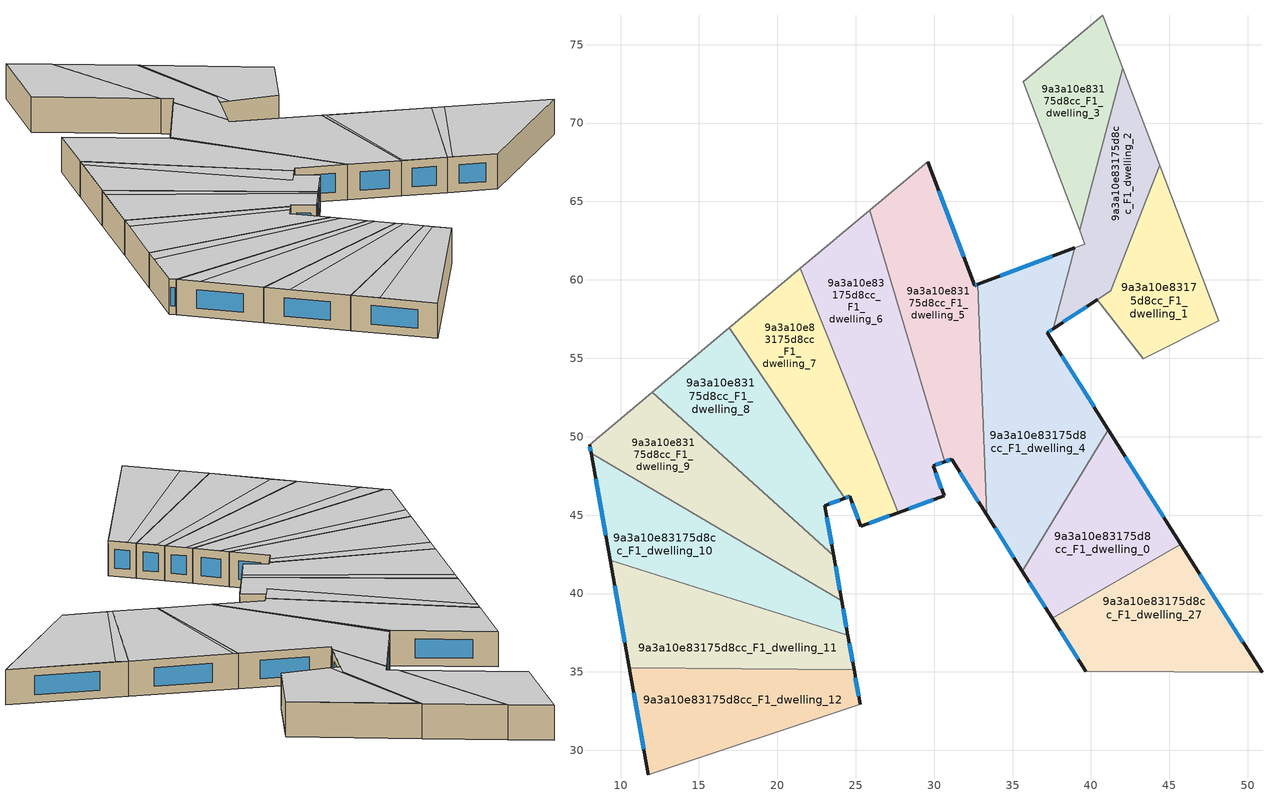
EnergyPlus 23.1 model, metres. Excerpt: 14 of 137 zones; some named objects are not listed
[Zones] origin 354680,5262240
9a3a10e83175d8cc_F1_dwelling_0
 floor to 9a3a10e83175d8cc_F0_dwelling_0 (EU_floor_Construction): 41.12,50.45 45.74,43.15 37.54,38.41 35.62,41.44 z3
 wall outside (EU_wall_Construction): 35.62,41.44 37.54,38.41 / 45.74,43.15 41.12,50.45 z3:6
 wall to 9a3a10e83175d8cc_F1_dwelling_4 (EU_wall_Construction): 41.12,50.45 35.62,41.44 z3:6
 wall to 9a3a10e83175d8cc_F1_dwelling_27 (EU_wall_Construction): 37.54,38.41 45.74,43.15 z3:6
 window (EU_Window_Construction): 36.07,40.73 37.09,39.12 / 44.65,44.86 42.2,48.73 z3.7:5.3
 ceiling to 9a3a10e83175d8cc_F2_dwelling_24 (EU_floor_Construction): 45.74,43.15 41.3,50.16 35.7,41.32 37.54,38.41 z6
 ceiling to 9a3a10e83175d8cc_F2_dwelling_1 (EU_floor_Construction): 35.7,41.32 41.3,50.16 41.12,50.45 35.62,41.44 z6
9a3a10e83175d8cc_F1_dwelling_1
 floor to 9a3a10e83175d8cc_F0_dwelling_1 (EU_floor_Construction): 44.4,67.3 48.16,57.39 43.33,54.98 40.39,58.73 41.25,59.29 z3
 wall adiabatic (EU_wall_Construction): 40.39,58.73 43.33,54.98 48.16,57.39 44.4,67.3 41.25,59.29 z3:6
 wall to 9a3a10e83175d8cc_F1_dwelling_2 (EU_wall_Construction): 41.25,59.29 40.39,58.73 z3:6
 ceiling to 9a3a10e83175d8cc_F2_dwelling_25 (EU_floor_Construction): 48.16,57.39 44.49,67.07 40.9,58.07 43.33,54.98 z6
 ceiling to 9a3a10e83175d8cc_F2_dwelling_26 (EU_floor_Construction): 41.25,59.29 40.39,58.73 40.9,58.07 44.49,67.07 44.39,67.3 z6
9a3a10e83175d8cc_F1_dwelling_10
 floor to 9a3a10e83175d8cc_F0_dwelling_10 (EU_floor_Construction): 24.1,39.55 24.5,37.34 9.34,42.11 8.12,48.94 z3
 wall outside (EU_wall_Construction): 24.5,37.34 24.1,39.55 / 8.12,48.94 9.34,42.11 z3:6
 wall to 9a3a10e83175d8cc_F1_dwelling_11 (EU_wall_Construction): 9.34,42.11 24.5,37.34 z3:6
 wall to 9a3a10e83175d8cc_F1_dwelling_9 (EU_wall_Construction): 24.1,39.55 8.12,48.94 z3:6
 window (EU_Window_Construction): 24.41,37.86 24.2,39.03 / 8.41,47.33 9.05,43.71 z3.7:5.3
 ceiling to 9a3a10e83175d8cc_F2_dwelling_6 (EU_floor_Construction): 24.21,38.97 24.1,39.55 8.12,48.94 8.44,47.15 z6
 ceiling adiabatic (EU_roof_Construction): 24.5,37.34 24.1,39.55 24.21,38.97 8.44,47.15 9.34,42.11 z6
9a3a10e83175d8cc_F1_dwelling_11
 floor to 9a3a10e83175d8cc_F0_dwelling_11 (EU_floor_Construction): 24.5,37.34 24.89,35.13 10.55,35.28 9.34,42.11 z3
 wall outside (EU_wall_Construction): 24.89,35.13 24.5,37.34 / 9.34,42.11 10.55,35.28 z3:6
 wall to 9a3a10e83175d8cc_F1_dwelling_12 (EU_wall_Construction): 10.55,35.28 24.89,35.13 z3:6
 window (EU_Window_Construction): 24.8,35.65 24.59,36.82 / 9.62,40.51 10.27,36.88 z3.7:5.3
 ceiling to 9a3a10e83175d8cc_F2_dwelling_8 (EU_floor_Construction): 24.89,35.13 24.61,36.68 9.7,40.07 10.55,35.28 z6
 ceiling adiabatic (EU_roof_Construction): 24.61,36.68 24.5,37.34 9.34,42.11 9.7,40.07 z6
9a3a10e83175d8cc_F1_dwelling_12
 floor to 9a3a10e83175d8cc_F0_dwelling_12 (EU_floor_Construction): 24.89,35.13 25.28,32.92 11.77,28.45 10.55,35.28 z3
 wall outside (EU_wall_Construction): 25.28,32.92 24.89,35.13 / 10.55,35.28 11.77,28.45 z3:6
 wall to 9a3a10e83175d8cc_F1_dwelling_13 (EU_wall_Construction): 11.77,28.45 25.28,32.92 z3:6
 window (EU_Window_Construction): 25.19,33.44 24.98,34.61 / 10.84,33.68 11.48,30.06 z3.7:5.3
 ceiling to 9a3a10e83175d8cc_F2_dwelling_9 (EU_floor_Construction): 25.28,32.92 25.02,34.39 10.96,32.99 11.77,28.45 z6
 ceiling to 9a3a10e83175d8cc_F2_dwelling_8 (EU_floor_Construction): 25.02,34.39 24.89,35.13 10.55,35.28 10.96,32.99 z6
9a3a10e83175d8cc_F1_dwelling_2
 floor to 9a3a10e83175d8cc_F0_dwelling_2 (EU_floor_Construction): 42.04,73.5 44.4,67.3 41.25,59.29 37.59,56.88 38.97,62.05 39.6,62.29 39.27,63.16 z3
 wall outside (EU_wall_Construction): 37.59,56.88 40.39,58.73 z3:6
 wall to 9a3a10e83175d8cc_F1_dwelling_4 (EU_wall_Construction): 38.97,62.05 37.59,56.88 z3:6
 wall adiabatic (EU_wall_Construction): 39.27,63.16 39.6,62.29 38.97,62.05 / 41.25,59.3 44.4,67.3 42.04,73.5 z3:6
 wall to 9a3a10e83175d8cc_F1_dwelling_3 (EU_wall_Construction): 42.04,73.5 39.27,63.16 z3:6
 window (EU_Window_Construction): 38.25,57.32 39.73,58.29 z3.7:5.3
 ceiling to 9a3a10e83175d8cc_F2_dwelling_26 (EU_floor_Construction): 41.25,59.29 44.39,67.3 42.04,73.5 39.27,63.16 39.6,62.29 38.97,62.05 37.59,56.88 z6
9a3a10e83175d8cc_F1_dwelling_27
 floor to 9a3a10e83175d8cc_F0_dwelling_27 (EU_floor_Construction): 45.74,43.15 50.91,34.99 39.68,35.03 37.54,38.41 z3
 wall outside (EU_wall_Construction): 37.54,38.41 39.68,35.03 / 50.91,34.99 45.74,43.15 z3:6
 wall to 9a3a10e83175d8cc_F1_dwelling_26 (EU_wall_Construction): 39.68,35.03 50.91,34.99 z3:6
 window (EU_Window_Construction): 38.04,37.62 39.18,35.82 / 49.69,36.9 46.95,41.23 z3.7:5.3
 ceiling to 9a3a10e83175d8cc_F2_dwelling_23 (EU_floor_Construction): 50.91,34.99 46.31,42.25 37.77,38.04 39.68,35.03 z6
 ceiling to 9a3a10e83175d8cc_F2_dwelling_24 (EU_floor_Construction): 46.31,42.25 45.74,43.15 37.54,38.41 37.77,38.04 z6
9a3a10e83175d8cc_F1_dwelling_3
 floor to 9a3a10e83175d8cc_F0_dwelling_3 (EU_floor_Construction): 40.77,76.87 42.04,73.5 39.27,63.16 35.68,72.62 z3
 wall adiabatic (EU_wall_Construction): 42.04,73.5 40.77,76.87 35.68,72.62 39.27,63.16 z3:6
 ceiling to 9a3a10e83175d8cc_F2_dwelling_0 (EU_floor_Construction): 39.27,63.17 42.04,73.51 40.77,76.87 35.68,72.62 z6
9a3a10e83175d8cc_F1_dwelling_4
 floor to 9a3a10e83175d8cc_F0_dwelling_4 (EU_floor_Construction): 38.97,62.05 37.59,56.88 37.2,56.63 41.12,50.45 35.62,41.44 33.35,45.03 32.78,59.71 z3
 wall outside (EU_wall_Construction): 38.97,62.05 32.78,59.71 / 41.12,50.45 37.2,56.63 37.59,56.88 / 33.35,45.03 35.62,41.44 z3:6
 wall to 9a3a10e83175d8cc_F1_dwelling_5 (EU_wall_Construction): 32.78,59.71 33.35,45.03 z3:6
 window (EU_Window_Construction): 37.52,61.5 34.23,60.26 / 37.29,56.69 37.5,56.82 / 40.2,51.9 38.12,55.18 / 33.88,44.18 35.09,42.28 z3.7:5.3
 ceiling to 9a3a10e83175d8cc_F2_dwelling_1 (EU_floor_Construction): 35.62,41.44 41.12,50.45 37.2,56.63 37.58,56.88 38.97,62.04 32.78,59.71 33.35,45.03 33.38,44.99 z6
9a3a10e83175d8cc_F1_dwelling_5
 floor to 9a3a10e83175d8cc_F0_dwelling_5 (EU_floor_Construction): 29.58,67.53 32.58,59.63 32.78,59.71 33.35,45.03 31.11,48.56 30.67,48.4 25.89,64.43 z3
 wall outside (EU_wall_Construction): 30.67,48.4 31.11,48.56 33.35,45.03 / 32.78,59.71 32.58,59.63 29.58,67.53 z3:6
 wall to 9a3a10e83175d8cc_F1_dwelling_6 (EU_wall_Construction): 25.89,64.43 30.67,48.4 z3:6
 wall adiabatic (EU_wall_Construction): 29.58,67.53 25.89,64.43 z3:6
 window (EU_Window_Construction): 30.77,48.44 31.01,48.53 / 31.87,61.49 30.29,65.67 / 32.73,59.69 32.62,59.65 / 31.64,47.73 32.82,45.86 z3.7:5.3
 ceiling to 9a3a10e83175d8cc_F2_dwelling_2 (EU_floor_Construction): 33.32,45.08 32.56,59.69 29.58,67.53 25.89,64.43 30.67,48.4 31.03,48.54 31.11,48.56 z6
 ceiling to 9a3a10e83175d8cc_F2_dwelling_1 (EU_floor_Construction): 33.35,45.03 32.78,59.71 32.58,59.63 32.56,59.69 33.32,45.08 z6
9a3a10e83175d8cc_F1_dwelling_6
 floor to 9a3a10e83175d8cc_F0_dwelling_6 (EU_floor_Construction): 25.89,64.43 30.66,48.4 29.93,48.14 30.63,46.23 27.7,45.16 21.47,60.75 z3
 wall outside (EU_wall_Construction): 27.7,45.16 30.63,46.23 29.93,48.14 30.66,48.4 z3:6
 wall to 9a3a10e83175d8cc_F1_dwelling_7 (EU_wall_Construction): 21.47,60.75 27.7,45.16 z3:6
 wall adiabatic (EU_wall_Construction): 25.89,64.43 21.47,60.75 z3:6
 window (EU_Window_Construction): 30.47,46.68 30.1,47.69 / 28.39,45.41 29.94,45.98 / 30.1,48.2 30.49,48.34 z3.7:5.3
 ceiling to 9a3a10e83175d8cc_F2_dwelling_3 (EU_floor_Construction): 30.63,46.23 29.93,48.14 28.95,47.78 25.39,64.02 21.48,60.75 27.7,45.16 z6
 ceiling to 9a3a10e83175d8cc_F2_dwelling_2 (EU_floor_Construction): 30.66,48.4 25.89,64.43 25.39,64.02 28.95,47.78 z6
9a3a10e83175d8cc_F1_dwelling_7
 floor to 9a3a10e83175d8cc_F0_dwelling_7 (EU_floor_Construction): 21.47,60.75 27.7,45.16 25.31,44.28 24.62,46.19 24.29,46.07 16.93,56.95 z3
 wall outside (EU_wall_Construction): 24.29,46.07 24.62,46.19 25.31,44.28 27.7,45.16 z3:6
 wall to 9a3a10e83175d8cc_F1_dwelling_8 (EU_wall_Construction): 16.93,56.95 24.29,46.07 z3:6
 wall adiabatic (EU_wall_Construction): 21.47,60.75 16.93,56.95 z3:6
 window (EU_Window_Construction): 24.37,46.1 24.54,46.16 / 25.88,44.49 27.14,44.95 / 24.78,45.74 25.15,44.73 z3.7:5.3
 ceiling to 9a3a10e83175d8cc_F2_dwelling_4 (EU_floor_Construction): 27.39,45.04 20.81,60.19 16.93,56.95 24.29,46.07 24.62,46.19 25.31,44.28 z6
 ceiling to 9a3a10e83175d8cc_F2_dwelling_3 (EU_floor_Construction): 27.7,45.16 21.48,60.75 20.81,60.19 27.39,45.04 z6
9a3a10e83175d8cc_F1_dwelling_8
 floor to 9a3a10e83175d8cc_F0_dwelling_8 (EU_floor_Construction): 16.93,56.95 24.29,46.07 23.03,45.61 23.6,42.4 12.02,52.84 z3
 wall outside (EU_wall_Construction): 23.6,42.4 23.03,45.61 24.29,46.07 z3:6
 wall to 9a3a10e83175d8cc_F1_dwelling_9 (EU_wall_Construction): 12.02,52.84 23.6,42.4 z3:6
 wall adiabatic (EU_wall_Construction): 16.93,56.95 12.02,52.84 z3:6
 window (EU_Window_Construction): 23.32,45.71 23.99,45.96 / 23.46,43.15 23.16,44.85 z3.7:5.3
 ceiling to 9a3a10e83175d8cc_F2_dwelling_5 (EU_floor_Construction): 23.6,42.4 23.03,45.61 23.69,45.85 15.99,56.16 12.02,52.84 z6
 ceiling to 9a3a10e83175d8cc_F2_dwelling_4 (EU_floor_Construction): 24.29,46.07 16.93,56.95 15.99,56.16 23.69,45.85 z6
9a3a10e83175d8cc_F1_dwelling_9
 floor to 9a3a10e83175d8cc_F0_dwelling_9 (EU_floor_Construction): 23.6,42.4 24.1,39.55 8.12,48.94 8.02,49.5 12.02,52.84 z3
 wall outside (EU_wall_Construction): 24.1,39.55 23.6,42.4 / 8.02,49.5 8.12,48.94 z3:6
 wall adiabatic (EU_wall_Construction): 12.02,52.84 8.02,49.5 z3:6
 window (EU_Window_Construction): 23.99,40.22 23.72,41.73 / 8.04,49.37 8.1,49.07 z3.7:5.3
 ceiling to 9a3a10e83175d8cc_F2_dwelling_6 (EU_floor_Construction): 24.1,39.55 23.74,41.6 11.01,52 8.02,49.5 8.12,48.94 z6
 ceiling to 9a3a10e83175d8cc_F2_dwelling_5 (EU_floor_Construction): 23.74,41.6 23.6,42.4 12.02,52.84 11.01,52 z6
[Building]
EU S2 Campaign: North Axis=0; Terrain=City; Solar Distribution=FullExterior
[Site:Location]
Budapest.Ferenc.Liszt.Intl.AP: Latitude=47.437; Longitude=19.256; Time Zone=1; Elevation=185
[SizingPeriod:WeatherFileDays]
AnnualSizingPeriod: Begin Month=1; Begin Day of Month=1; End Month=12; End Day of Month=31; Day of Week for Start Day=Monday; Use Weather File Daylight Saving Period=No; Use Weather File Rain and Snow Indicators=No
[MATERIAL]
EU_InternalMass_Material: Roughness=MediumRough; Thickness=0.1; Conductivity=1; Density=1800; Specific Heat=900; Thermal Absorptance=0.9; Solar Absorptance=0.7; Visible Absorptance=0.7
[MATERIAL:NOMASS] Roughness=MediumRough; Thermal Absorptance=0.9; Solar Absorptance=0.7; Visible Absorptance=0.7
Name | Thermal Resistance
EU_wall_NoMass | 0.832559
EU_roof_NoMass | 1.39638
EU_floor_NoMass | 0.872794
[WINDOWMATERIAL:SIMPLEGLAZINGSYSTEM]
EU_Window_SimpleGlazing: UFactor=2.79869; Solar Heat Gain Coefficient=0.75; Visible Transmittance=0.75
[CONSTRUCTION]
EU_wall_Construction: EU_wall_NoMass
EU_roof_Construction: EU_roof_NoMass
EU_floor_Construction: EU_floor_NoMass
EU_Window_Construction: EU_Window_SimpleGlazing
EU_InternalMass_Construction: EU_InternalMass_Material
[ZONE] Type=1; Multiplier=1; Ceiling Height=autocalculate; Floor Area=autocalculate; Part of Total Floor Area=Yes
Name | Volume
9a3a10e83175d8cc_F1_dwelling_0 | 173.484
9a3a10e83175d8cc_F1_dwelling_1 | 138.107
9a3a10e83175d8cc_F1_dwelling_10 | 193.946
9a3a10e83175d8cc_F1_dwelling_11 | 193.966
9a3a10e83175d8cc_F1_dwelling_12 | 193.953
9a3a10e83175d8cc_F1_dwelling_2 | 131.736
9a3a10e83175d8cc_F1_dwelling_27 | 193.917
9a3a10e83175d8cc_F1_dwelling_3 | 128.859
9a3a10e83175d8cc_F1_dwelling_4 | 305.641
9a3a10e83175d8cc_F1_dwelling_5 | 240.497
9a3a10e83175d8cc_F1_dwelling_6 | 239.167
9a3a10e83175d8cc_F1_dwelling_7 | 194.075
9a3a10e83175d8cc_F1_dwelling_8 | 193.771
9a3a10e83175d8cc_F1_dwelling_9 | 193.933
[INTERNALMASS] Construction=EU_InternalMass_Construction
Name | Zone or ZoneList | Surface Area
9a3a10e83175d8cc_F1_dwelling_0_EU_InternalMass | 9a3a10e83175d8cc_F1_dwelling_0 | 57.8282
9a3a10e83175d8cc_F1_dwelling_1_EU_InternalMass | 9a3a10e83175d8cc_F1_dwelling_1 | 46.0368
9a3a10e83175d8cc_F1_dwelling_2_EU_InternalMass | 9a3a10e83175d8cc_F1_dwelling_2 | 43.9115
9a3a10e83175d8cc_F1_dwelling_3_EU_InternalMass | 9a3a10e83175d8cc_F1_dwelling_3 | 42.9536
9a3a10e83175d8cc_F1_dwelling_4_EU_InternalMass | 9a3a10e83175d8cc_F1_dwelling_4 | 101.884
9a3a10e83175d8cc_F1_dwelling_5_EU_InternalMass | 9a3a10e83175d8cc_F1_dwelling_5 | 80.1681
9a3a10e83175d8cc_F1_dwelling_6_EU_InternalMass | 9a3a10e83175d8cc_F1_dwelling_6 | 79.7673
9a3a10e83175d8cc_F1_dwelling_7_EU_InternalMass | 9a3a10e83175d8cc_F1_dwelling_7 | 64.6915
9a3a10e83175d8cc_F1_dwelling_8_EU_InternalMass | 9a3a10e83175d8cc_F1_dwelling_8 | 64.5902
9a3a10e83175d8cc_F1_dwelling_9_EU_InternalMass | 9a3a10e83175d8cc_F1_dwelling_9 | 64.6444
9a3a10e83175d8cc_F1_dwelling_10_EU_InternalMass | 9a3a10e83175d8cc_F1_dwelling_10 | 64.6488
9a3a10e83175d8cc_F1_dwelling_11_EU_InternalMass | 9a3a10e83175d8cc_F1_dwelling_11 | 64.6552
9a3a10e83175d8cc_F1_dwelling_12_EU_InternalMass | 9a3a10e83175d8cc_F1_dwelling_12 | 64.651
9a3a10e83175d8cc_F1_dwelling_27_EU_InternalMass | 9a3a10e83175d8cc_F1_dwelling_27 | 64.6389
[OTHEREQUIPMENT] Fuel Type=Electricity; Design Level Calculation Method=Watts/Area; Power per Zone Floor Area=1; Fraction Latent=0; Fraction Radiant=0; Fraction Lost=0; Carbon Dioxide Generation Rate=0; EndUse Subcategory=EU_Step8_InternalGains
Name | Zone or ZoneList or Space or SpaceList | Schedule
EU_Step8_InternalGain_9a3a10e83175d8cc_F1_dwelling_0_f000 | 9a3a10e83175d8cc_F1_dwelling_0 | EU_Step8_GainSchedule_9a3a10e83175d8cc_F1_dwelling_0_f000
EU_Step8_InternalGain_9a3a10e83175d8cc_F1_dwelling_1_f000 | 9a3a10e83175d8cc_F1_dwelling_1 | EU_Step8_GainSchedule_9a3a10e83175d8cc_F1_dwelling_1_f000
EU_Step8_InternalGain_9a3a10e83175d8cc_F1_dwelling_2_f000 | 9a3a10e83175d8cc_F1_dwelling_2 | EU_Step8_GainSchedule_9a3a10e83175d8cc_F1_dwelling_2_f000
EU_Step8_InternalGain_9a3a10e83175d8cc_F1_dwelling_3_f000 | 9a3a10e83175d8cc_F1_dwelling_3 | EU_Step8_GainSchedule_9a3a10e83175d8cc_F1_dwelling_3_f000
EU_Step8_InternalGain_9a3a10e83175d8cc_F1_dwelling_4_f000 | 9a3a10e83175d8cc_F1_dwelling_4 | EU_Step8_GainSchedule_9a3a10e83175d8cc_F1_dwelling_4_f000
EU_Step8_InternalGain_9a3a10e83175d8cc_F1_dwelling_5_f000 | 9a3a10e83175d8cc_F1_dwelling_5 | EU_Step8_GainSchedule_9a3a10e83175d8cc_F1_dwelling_5_f000
EU_Step8_InternalGain_9a3a10e83175d8cc_F1_dwelling_6_f000 | 9a3a10e83175d8cc_F1_dwelling_6 | EU_Step8_GainSchedule_9a3a10e83175d8cc_F1_dwelling_6_f000
EU_Step8_InternalGain_9a3a10e83175d8cc_F1_dwelling_7_f000 | 9a3a10e83175d8cc_F1_dwelling_7 | EU_Step8_GainSchedule_9a3a10e83175d8cc_F1_dwelling_7_f000
EU_Step8_InternalGain_9a3a10e83175d8cc_F1_dwelling_8_f000 | 9a3a10e83175d8cc_F1_dwelling_8 | EU_Step8_GainSchedule_9a3a10e83175d8cc_F1_dwelling_8_f000
EU_Step8_InternalGain_9a3a10e83175d8cc_F1_dwelling_9_f000 | 9a3a10e83175d8cc_F1_dwelling_9 | EU_Step8_GainSchedule_9a3a10e83175d8cc_F1_dwelling_9_f000
EU_Step8_InternalGain_9a3a10e83175d8cc_F1_dwelling_10_f000 | 9a3a10e83175d8cc_F1_dwelling_10 | EU_Step8_GainSchedule_9a3a10e83175d8cc_F1_dwelling_10_f000
EU_Step8_InternalGain_9a3a10e83175d8cc_F1_dwelling_11_f000 | 9a3a10e83175d8cc_F1_dwelling_11 | EU_Step8_GainSchedule_9a3a10e83175d8cc_F1_dwelling_11_f000
EU_Step8_InternalGain_9a3a10e83175d8cc_F1_dwelling_12_f000 | 9a3a10e83175d8cc_F1_dwelling_12 | EU_Step8_GainSchedule_9a3a10e83175d8cc_F1_dwelling_12_f000
EU_Step8_InternalGain_9a3a10e83175d8cc_F1_dwelling_27_f000 | 9a3a10e83175d8cc_F1_dwelling_27 | EU_Step8_GainSchedule_9a3a10e83175d8cc_F1_dwelling_27_f000
[ZONEVENTILATION:DESIGNFLOWRATE] Schedule=EU_AlwaysOn; Design Flow Rate Calculation Method=AirChanges/Hour; Air Changes per Hour=0.475469; Ventilation Type=Natural; Fan Pressure Rise=0; Fan Total Efficiency=1; Constant Term Coefficient=1; Temperature Term Coefficient=0; Velocity Term Coefficient=0; Velocity Squared Term Coefficient=0; Minimum Indoor Temperature=-100; Maximum Indoor Temperature=100; Delta Temperature=-100; Minimum Outdoor Temperature=-100; Maximum Outdoor Temperature=100; Maximum Wind Speed=40
Name | Zone or ZoneList or Space or SpaceList
EU_ConstantAir_9a3a10e83175d8cc_F1_dwelling_0 | 9a3a10e83175d8cc_F1_dwelling_0
EU_ConstantAir_9a3a10e83175d8cc_F1_dwelling_1 | 9a3a10e83175d8cc_F1_dwelling_1
EU_ConstantAir_9a3a10e83175d8cc_F1_dwelling_2 | 9a3a10e83175d8cc_F1_dwelling_2
EU_ConstantAir_9a3a10e83175d8cc_F1_dwelling_3 | 9a3a10e83175d8cc_F1_dwelling_3
EU_ConstantAir_9a3a10e83175d8cc_F1_dwelling_4 | 9a3a10e83175d8cc_F1_dwelling_4
EU_ConstantAir_9a3a10e83175d8cc_F1_dwelling_5 | 9a3a10e83175d8cc_F1_dwelling_5
EU_ConstantAir_9a3a10e83175d8cc_F1_dwelling_6 | 9a3a10e83175d8cc_F1_dwelling_6
EU_ConstantAir_9a3a10e83175d8cc_F1_dwelling_7 | 9a3a10e83175d8cc_F1_dwelling_7
EU_ConstantAir_9a3a10e83175d8cc_F1_dwelling_8 | 9a3a10e83175d8cc_F1_dwelling_8
EU_ConstantAir_9a3a10e83175d8cc_F1_dwelling_9 | 9a3a10e83175d8cc_F1_dwelling_9
EU_ConstantAir_9a3a10e83175d8cc_F1_dwelling_10 | 9a3a10e83175d8cc_F1_dwelling_10
EU_ConstantAir_9a3a10e83175d8cc_F1_dwelling_11 | 9a3a10e83175d8cc_F1_dwelling_11
EU_ConstantAir_9a3a10e83175d8cc_F1_dwelling_12 | 9a3a10e83175d8cc_F1_dwelling_12
EU_ConstantAir_9a3a10e83175d8cc_F1_dwelling_27 | 9a3a10e83175d8cc_F1_dwelling_27
[HVACTEMPLATE:ZONE:IDEALLOADSAIRSYSTEM] System Availability Schedule=EU_AlwaysOn; Maximum Heating Supply Air Temperature=50; Minimum Cooling Supply Air Temperature=13; Maximum Heating Supply Air Humidity Ratio=0.0156; Minimum Cooling Supply Air Humidity Ratio=0.0077; Heating Limit=NoLimit; Cooling Limit=NoLimit; Heating Availability Schedule=EU_AlwaysOn; Cooling Availability Schedule=EU_CoolingOff; Dehumidification Control Type=ConstantSensibleHeatRatio; Cooling Sensible Heat Ratio=0.7; Dehumidification Setpoint=60; Humidification Control Type=None; Humidification Setpoint=30; Outdoor Air Method=None; Outdoor Air Flow Rate per Person=0.00944; Outdoor Air Flow Rate per Zone Floor Area=0; Outdoor Air Flow Rate per Zone=0; Demand Controlled Ventilation Type=None; Outdoor Air Economizer Type=NoEconomizer; Heat Recovery Type=None; Sensible Heat Recovery Effectiveness=0.7; Latent Heat Recovery Effectiveness=0.65
Name | Template Thermostat
9a3a10e83175d8cc_F1_dwelling_0 | EU_HeatOnly_9a3a10e83175d8cc_F1_dwelling_0
9a3a10e83175d8cc_F1_dwelling_1 | EU_HeatOnly_9a3a10e83175d8cc_F1_dwelling_1
9a3a10e83175d8cc_F1_dwelling_2 | EU_HeatOnly_9a3a10e83175d8cc_F1_dwelling_2
9a3a10e83175d8cc_F1_dwelling_3 | EU_HeatOnly_9a3a10e83175d8cc_F1_dwelling_3
9a3a10e83175d8cc_F1_dwelling_4 | EU_HeatOnly_9a3a10e83175d8cc_F1_dwelling_4
9a3a10e83175d8cc_F1_dwelling_5 | EU_HeatOnly_9a3a10e83175d8cc_F1_dwelling_5
9a3a10e83175d8cc_F1_dwelling_6 | EU_HeatOnly_9a3a10e83175d8cc_F1_dwelling_6
9a3a10e83175d8cc_F1_dwelling_7 | EU_HeatOnly_9a3a10e83175d8cc_F1_dwelling_7
9a3a10e83175d8cc_F1_dwelling_8 | EU_HeatOnly_9a3a10e83175d8cc_F1_dwelling_8
9a3a10e83175d8cc_F1_dwelling_9 | EU_HeatOnly_9a3a10e83175d8cc_F1_dwelling_9
9a3a10e83175d8cc_F1_dwelling_10 | EU_HeatOnly_9a3a10e83175d8cc_F1_dwelling_10
9a3a10e83175d8cc_F1_dwelling_11 | EU_HeatOnly_9a3a10e83175d8cc_F1_dwelling_11
9a3a10e83175d8cc_F1_dwelling_12 | EU_HeatOnly_9a3a10e83175d8cc_F1_dwelling_12
9a3a10e83175d8cc_F1_dwelling_27 | EU_HeatOnly_9a3a10e83175d8cc_F1_dwelling_27
[SIZING:ZONE] Zone Cooling Design Supply Air Temperature Input Method=SupplyAirTemperature; Zone Cooling Design Supply Air Temperature=13; Zone Heating Design Supply Air Temperature Input Method=SupplyAirTemperature; Zone Heating Design Supply Air Temperature=50; Zone Cooling Design Supply Air Humidity Ratio=0.008; Zone Heating Design Supply Air Humidity Ratio=0.008; Cooling Design Air Flow Method=DesignDay; Cooling Design Air Flow Rate=0; Cooling Minimum Air Flow per Zone Floor Area=0.000762; Cooling Minimum Air Flow=0; Cooling Minimum Air Flow Fraction=0.2; Heating Design Air Flow Method=DesignDay; Heating Design Air Flow Rate=0; Heating Maximum Air Flow per Zone Floor Area=0.002032; Heating Maximum Air Flow=0.141576; Heating Maximum Air Flow Fraction=0.3; Account for Dedicated Outdoor Air System=No; Dedicated Outdoor Air System Control Strategy=NeutralSupplyAir; Dedicated Outdoor Air Low Setpoint Temperature for Design=autosize; Dedicated Outdoor Air High Setpoint Temperature for Design=autosize; Zone Load Sizing Method=Sensible Load Only No Latent Load; Zone Latent Cooling Design Supply Air Humidity Ratio Input Method=HumidityRatioDifference; Zone Cooling Design Supply Air Humidity Ratio Difference=0.005; Zone Latent Heating Design Supply Air Humidity Ratio Input Method=HumidityRatioDifference; Zone Humidification Design Supply Air Humidity Ratio Difference=0.005
9a3a10e83175d8cc_F1_dwelling_0; 9a3a10e83175d8cc_F1_dwelling_1; 9a3a10e83175d8cc_F1_dwelling_2; 9a3a10e83175d8cc_F1_dwelling_3; 9a3a10e83175d8cc_F1_dwelling_4; 9a3a10e83175d8cc_F1_dwelling_5; 9a3a10e83175d8cc_F1_dwelling_6; 9a3a10e83175d8cc_F1_dwelling_7; 9a3a10e83175d8cc_F1_dwelling_8; 9a3a10e83175d8cc_F1_dwelling_9; 9a3a10e83175d8cc_F1_dwelling_10; 9a3a10e83175d8cc_F1_dwelling_11; 9a3a10e83175d8cc_F1_dwelling_12; 9a3a10e83175d8cc_F1_dwelling_27
[SCHEDULE:CONSTANT]
Name | Hourly Value
EU_AlwaysOn | 1
EU_CoolingOff | 0
[SCHEDULE:FILE] Column Number=1; Rows to Skip at Top=0; Number of Hours of Data=8760; Column Separator=Comma; Interpolate to Timestep=No; Minutes per Item=60; Adjust Schedule for Daylight Savings=Yes
Name | File
EU_Step8_GainSchedule_9a3a10e83175d8cc_F1_dwelling_0_f000 | ../../schedules/9a3a10e83175d8cc/9a3a10e83175d8cc_F1_dwelling_0_f000_gain.csv
EU_Step8_GainSchedule_9a3a10e83175d8cc_F1_dwelling_1_f000 | ../../schedules/9a3a10e83175d8cc/9a3a10e83175d8cc_F1_dwelling_1_f000_gain.csv
EU_Step8_GainSchedule_9a3a10e83175d8cc_F1_dwelling_2_f000 | ../../schedules/9a3a10e83175d8cc/9a3a10e83175d8cc_F1_dwelling_2_f000_gain.csv
EU_Step8_GainSchedule_9a3a10e83175d8cc_F1_dwelling_3_f000 | ../../schedules/9a3a10e83175d8cc/9a3a10e83175d8cc_F1_dwelling_3_f000_gain.csv
EU_Step8_GainSchedule_9a3a10e83175d8cc_F1_dwelling_4_f000 | ../../schedules/9a3a10e83175d8cc/9a3a10e83175d8cc_F1_dwelling_4_f000_gain.csv
EU_Step8_GainSchedule_9a3a10e83175d8cc_F1_dwelling_5_f000 | ../../schedules/9a3a10e83175d8cc/9a3a10e83175d8cc_F1_dwelling_5_f000_gain.csv
EU_Step8_GainSchedule_9a3a10e83175d8cc_F1_dwelling_6_f000 | ../../schedules/9a3a10e83175d8cc/9a3a10e83175d8cc_F1_dwelling_6_f000_gain.csv
EU_Step8_GainSchedule_9a3a10e83175d8cc_F1_dwelling_7_f000 | ../../schedules/9a3a10e83175d8cc/9a3a10e83175d8cc_F1_dwelling_7_f000_gain.csv
EU_Step8_GainSchedule_9a3a10e83175d8cc_F1_dwelling_8_f000 | ../../schedules/9a3a10e83175d8cc/9a3a10e83175d8cc_F1_dwelling_8_f000_gain.csv
EU_Step8_GainSchedule_9a3a10e83175d8cc_F1_dwelling_9_f000 | ../../schedules/9a3a10e83175d8cc/9a3a10e83175d8cc_F1_dwelling_9_f000_gain.csv
EU_Step8_GainSchedule_9a3a10e83175d8cc_F1_dwelling_10_f000 | ../../schedules/9a3a10e83175d8cc/9a3a10e83175d8cc_F1_dwelling_10_f000_gain.csv
EU_Step8_GainSchedule_9a3a10e83175d8cc_F1_dwelling_11_f000 | ../../schedules/9a3a10e83175d8cc/9a3a10e83175d8cc_F1_dwelling_11_f000_gain.csv
EU_Step8_GainSchedule_9a3a10e83175d8cc_F1_dwelling_12_f000 | ../../schedules/9a3a10e83175d8cc/9a3a10e83175d8cc_F1_dwelling_12_f000_gain.csv
EU_Step8_GainSchedule_9a3a10e83175d8cc_F1_dwelling_27_f000 | ../../schedules/9a3a10e83175d8cc/9a3a10e83175d8cc_F1_dwelling_27_f000_gain.csv
